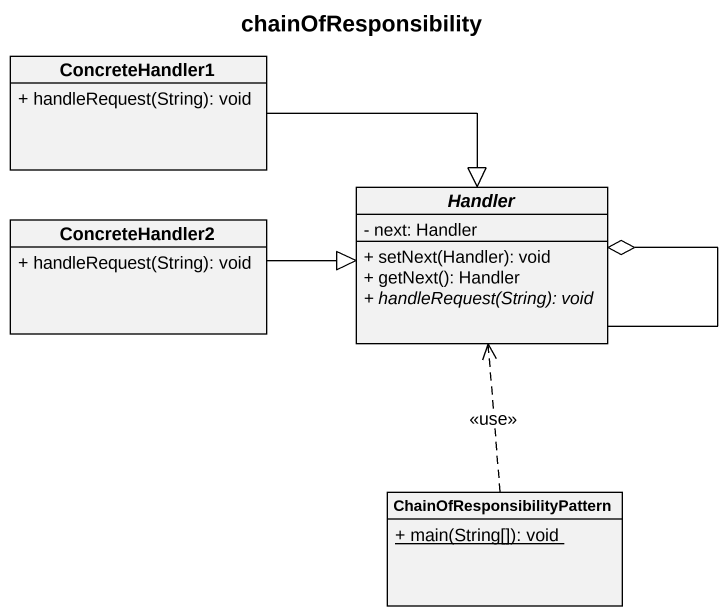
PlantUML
@startuml
title chainOfResponsibility
hide circle
hide empty members
skinparam classAttributeIconSize 0
class ConcreteHandler1 {
  + handleRequest(String): void
}
abstract class Handler {
  - next: Handler
  + setNext(Handler): void
  + getNext(): Handler
  {abstract} + handleRequest(String): void
}
class ConcreteHandler2 {
  + handleRequest(String): void
}
class ChainOfResponsibilityPattern {
  {static} + main(String[]): void
}
ConcreteHandler1 -right-|> Handler
Handler --o Handler
ConcreteHandler2 -right-|> Handler
ChainOfResponsibilityPattern .up.> Handler : <<use>>
@enduml
